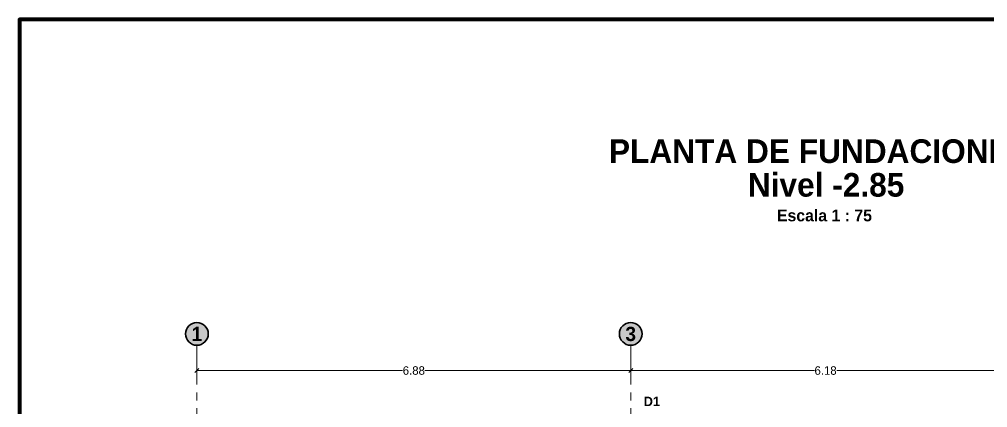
# Model space of a CAD drawing. Header units: metres. Extents: x 187 to 346, y 195 to 238.
# Drawn here: x 187.42 to 202.77, y 224.75 to 230.91 of the extents above; entities that cross this region are included whole.
import ezdxf
from ezdxf.enums import TextEntityAlignment as Align

# ---------------------------------------------------------------- set-up
doc = ezdxf.new("R2010")
doc.units = ezdxf.units.M
doc.linetypes.add('CENTER', pattern=[2, 1.25, -0.25, 0.25, -0.25])
for name, color, linetype, lineweight in [('Tex-Col', 251, 'Continuous', 25), ('Tex-Tex', 8, 'Continuous', 25), ('¡Ejes-Cotas', 7, 'Continuous', 25), ('¡Ejes-Etiqueta', 1, 'Continuous', 30), ('¡Ejes-Linea', 8, 'CENTER', 9), ('¡Ejes-Texto', 7, 'Continuous', 25), ('¡Margen', 152, 'Continuous', 80)]:
    doc.layers.add(name, color=color, linetype=linetype, lineweight=lineweight)
doc.styles.add('Century Gothic Gordas', font='GOTHICB.TTF')
doc.styles.add('Cotas', font='GOTHIC.TTF')
doc.dimstyles.new('NINGUNA', dxfattribs={"dimtxt": 0.1125, "dimasz": 0.065, "dimexe": 0.025, "dimexo": 0.075, "dimgap": 0.005, "dimtad": 0, "dimtoh": 1, "dimzin": 4, "dimdsep": 46, "dimtxsty": 'Cotas', "dimblk": 'OBLIQUE', "dimcen": 0, "dimse1": 1, "dimse2": 1, "dimclrd": 256, "dimclre": 256, "dimclrt": 256, "dimadec": 1, "dimazin": 0, "dimtfac": 1.333333, "dimtix": 1, "dimtofl": 0, "dimtmove": 2, "dimatfit": 0, "dimfxl": 1, "dimtolj": 1, "dimtzin": 0, "dimlwd": 9, "dimlwe": 9, "dimarcsym": 0})

# ---------------------------------------------------------------- blocks, each defined once
blk = doc.blocks.new('Relleno Etiqueta Eje')
at = {"true_color": 0xe0e0e0}
h = blk.add_hatch(color=254, dxfattribs=at)
h.dxf.hatch_style = 1
edge = h.paths.add_edge_path()
edge.add_arc((0, 0), 0.16, 0, 360)
blk.add_circle((0, 0), 0.16)
blk = doc.blocks.new('_Oblique')
at = {"color": 0, "linetype": 'ByBlock', "lineweight": -2}
blk.add_line((-0.5, -0.5), (0.5, 0.5), dxfattribs=at)
blk = doc.blocks.new('*D270')
at = {"layer": 'Defpoints', "color": 0, "transparency": 16777216}
for p in [(197.112, 225.341), (190.236, 225.03), (197.112, 225.023)]:
    blk.add_point(p, dxfattribs=at)
at = {"layer": '¡Ejes-Cotas', "lineweight": 9, "transparency": 16777216}
for p, q in [((190.236, 225.341), (193.496, 225.341)), ((197.112, 225.341), (193.851, 225.341))]:
    blk.add_line(p, q, dxfattribs=at)
at = {"layer": '¡Ejes-Cotas', "lineweight": 9, "transparency": 16777216, "xscale": 0.065, "yscale": 0.065, "zscale": 0.065, "rotation": 180}
blk.add_blockref('_Oblique', (190.236, 225.341), dxfattribs=at)
at = {"layer": '¡Ejes-Cotas', "lineweight": 9, "transparency": 16777216, "xscale": 0.065, "yscale": 0.065, "zscale": 0.065}
blk.add_blockref('_Oblique', (197.112, 225.341), dxfattribs=at)
at = {"layer": '¡Ejes-Cotas', "transparency": 16777216, "insert": (193.674, 225.341), "char_height": 0.135, "attachment_point": 5, "style": 'Cotas'}
blk.add_mtext('\\A1;6.88', dxfattribs=at)
blk = doc.blocks.new('*D271')
at = {"layer": 'Defpoints', "color": 0, "transparency": 16777216}
for p in [(203.289, 225.341), (197.112, 225.023), (203.289, 225.023)]:
    blk.add_point(p, dxfattribs=at)
at = {"layer": '¡Ejes-Cotas', "lineweight": 9, "transparency": 16777216}
for p, q in [((197.112, 225.341), (200.023, 225.341)), ((203.289, 225.341), (200.378, 225.341))]:
    blk.add_line(p, q, dxfattribs=at)
at = {"layer": '¡Ejes-Cotas', "lineweight": 9, "transparency": 16777216, "xscale": 0.065, "yscale": 0.065, "zscale": 0.065, "rotation": 180}
blk.add_blockref('_Oblique', (197.112, 225.341), dxfattribs=at)
at = {"layer": '¡Ejes-Cotas', "lineweight": 9, "transparency": 16777216, "xscale": 0.065, "yscale": 0.065, "zscale": 0.065}
blk.add_blockref('_Oblique', (203.289, 225.341), dxfattribs=at)
at = {"layer": '¡Ejes-Cotas', "transparency": 16777216, "insert": (200.2, 225.341), "char_height": 0.135, "attachment_point": 5, "style": 'Cotas'}
blk.add_mtext('\\A1;6.18', dxfattribs=at)

msp = doc.modelspace()

# ---------------------------------------------------------------- linework, layer by layer
at = {"layer": '¡Ejes-Linea', "linetype": 'CENTER', "ltscale": 0.5}
for p, q in [((190.2355, 225.7427), (190.2355, 217.0436)), ((197.1116, 225.7427), (197.1116, 213.4146))]:
    msp.add_line(p, q, dxfattribs=at)
at = {"layer": '¡Margen', "flags": 128}
msp.add_lwpolyline([(237.6718, 194.7978), (237.6718, 230.9122), (187.4218, 230.9122), (187.4218, 194.7978)], close=True, dxfattribs=at)

# ---------------------------------------------------------------- block references
at = {"layer": '¡Ejes-Etiqueta', "xscale": -1.125, "yscale": 1.125, "zscale": 1.125, "rotation": 180}
for p in [(190.2355, 225.9227), (197.1116, 225.9227)]:
    msp.add_blockref('Relleno Etiqueta Eje', p, dxfattribs=at)

# ---------------------------------------------------------------- texts
at = {"layer": 'Tex-Col', "ltscale": 0.25, "style": 'Century Gothic Gordas'}
msp.add_text('D1', height=0.15, dxfattribs=at).set_placement((197.5752, 224.8518), align=Align.MIDDLE_RIGHT)
at = {"layer": 'Tex-Tex', "style": 'Century Gothic Gordas'}
for s, height, p in [('PLANTA DE FUNDACIONES ', 0.375, (200.1793, 228.8216)), ('Nivel -2.85', 0.375, (200.2084, 228.2871)), ('Escala 1 : 75', 0.1875, (200.1823, 227.8017))]:
    msp.add_text(s, height=height, dxfattribs=at).set_placement(p, align=Align.MIDDLE_CENTER)
at = {"layer": '¡Ejes-Texto', "style": 'Century Gothic Gordas'}
for s, p in [('1', (190.2355, 225.9227)), ('3', (197.1116, 225.9227))]:
    msp.add_text(s, height=0.225, dxfattribs=at).set_placement(p, align=Align.MIDDLE_CENTER)

# ---------------------------------------------------------------- dimensions: what is measured, and where the dimension line sits
at = {"layer": '¡Ejes-Cotas'}
for base, p1, p2, picture, middle in [((197.1116, 225.3411), (190.2355, 225.0302), (197.1116, 225.0234), '*D270', (193.6736, 225.3411)), ((203.289, 225.3411), (197.1116, 225.0234), (203.289, 225.0234), '*D271', (200.2003, 225.3411))]:
    dim = msp.add_linear_dim(base=base, p1=p1, p2=p2, dimstyle='NINGUNA', override={"dimtxt": 0.135}, dxfattribs=at)
    dim.commit()
    dim.dimension.update_dxf_attribs({"geometry": picture, "text_midpoint": middle})

doc.saveas('drawing.dxf')
